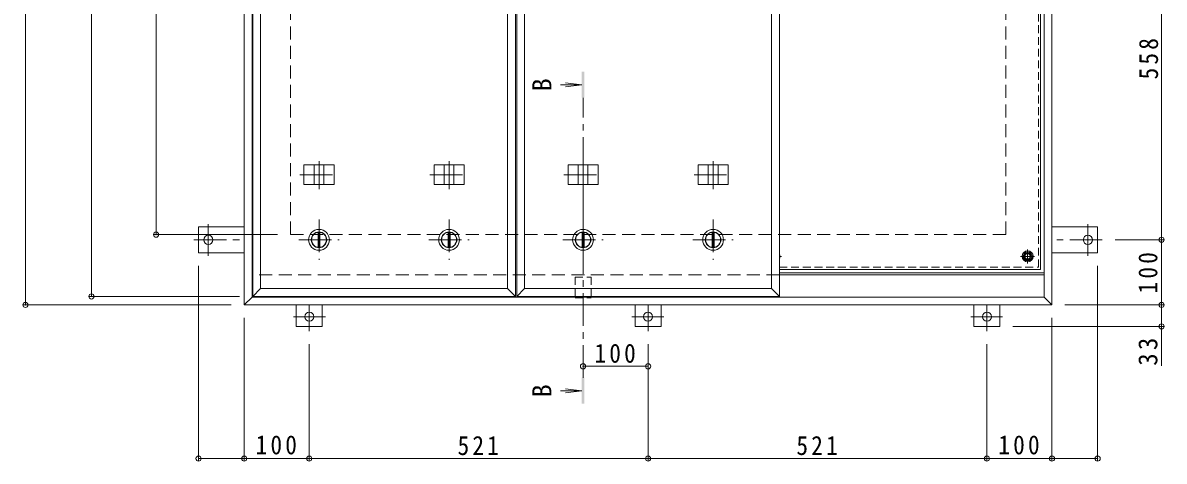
# Model space of a CAD drawing. Units: millimetres on the paper, enlarged 2 times, with parts at other scales. Extents: x -524 to 544, y -392 to 381.
# Drawn here: x -484.6 to -133.6, y -83.5 to 51.3 of the extents above; entities that cross this region are included whole.
import ezdxf
from ezdxf.enums import TextEntityAlignment as Align

# ---------------------------------------------------------------- set-up
doc = ezdxf.new("R2010")
doc.units = ezdxf.units.MM
doc.header["$LTSCALE"] = 2
doc.header["$PDMODE"] = 32
doc.header["$PDSIZE"] = 1.6
for name, pattern in [('CHAIN1', [8, 5, -1, 1, -1]), ('DASHED1', [1.8, 1.2, -0.6]), ('DASHED2', [3, 2, -1])]:
    doc.linetypes.add(name, pattern=pattern)
for name, color, linetype, lineweight in [('0-1_躯体', 2, 'DASHED2', 9), ('0-2_仕上', 4, 'Continuous', 9), ('0-3_建具', 4, 'Continuous', 9), ('0-5_寸法', 7, 'Continuous', 9), ('0-6_ハッチ', 6, 'Continuous', 9), ('0-7', 5, 'Continuous', 5), ('0-A', 3, 'CHAIN1', 9), ('0-B', 2, 'Continuous', 9), ('0-C', 2, 'Continuous', 9), ('0-E', 3, 'Continuous', 9), ('0-F', 7, 'Continuous', 9)]:
    doc.layers.add(name, color=color, linetype=linetype, lineweight=lineweight)
doc.styles.add('ＭＳ ゴシック', font='')
doc.styles.get('ＭＳ ゴシック').set_extended_font_data('MS Gothic')

msp = doc.modelspace()

# ---------------------------------------------------------------- linework, layer by layer
at = {"layer": '0-1_躯体'}
for p, q in [((-402.27, -13.815), (-402.27, 206.185)), ((-182.27, -13.815), (-182.27, 206.185)), ((-402.27, -13.815), (-182.27, -13.815)), ((-251.87, -26.215), (-414.07, -26.215))]:
    msp.add_line(p, q, dxfattribs=at)
at = {"layer": '0-1_躯体', "linetype": 'Continuous'}
msp.add_line((-170.47, -26.215), (-251.87, -26.215), dxfattribs=at)
at = {"layer": '0-2_仕上'}
for p, q in [((-413.87, -32.815), (-413.87, 225.185)), ((-333.07, -32.815), (-333.07, 225.185)), ((-332.67, -32.815), (-332.67, 225.185)), ((-251.87, -32.815), (-251.87, 225.185)), ((-411.47, -30.415), (-411.47, 222.785)), ((-335.47, -30.415), (-335.47, 222.785)), ((-330.27, -30.415), (-330.27, 222.785)), ((-254.27, -30.415), (-254.27, 222.785)), ((-312.67, 32.234), (-319.224, 32.234)), ((-312.67, 32.234), (-317.627, 32.886)), ((-312.67, 32.234), (-317.627, 31.581)), ((-312.67, -61.838), (-319.224, -61.838)), ((-312.67, -61.838), (-317.627, -61.185)), ((-312.67, -61.838), (-317.627, -62.49))]:
    msp.add_line(p, q, dxfattribs=at)
at = {"layer": '0-2_仕上', "linetype": 'CHAIN1'}
msp.add_line((-312.27, -57.838), (-312.27, 28.234), dxfattribs=at)
at = {"layer": '0-2_仕上'}
for points in [[(-411.47, -30.415), (-413.87, -32.815), (-333.07, -32.815)], [(-411.47, -30.415), (-335.47, -30.415), (-333.07, -32.815)], [(-330.27, -30.415), (-332.67, -32.815), (-251.87, -32.815)], [(-330.27, -30.415), (-254.27, -30.415), (-251.87, -32.815)]]:
    msp.add_lwpolyline(points, dxfattribs=at)
for points in [[(-311.87, 36.234), (-312.67, 36.234), (-311.87, 28.234), (-312.67, 28.234)], [(-312.67, -65.838), (-311.87, -65.838), (-312.67, -57.838), (-311.87, -57.838)]]:
    msp.add_solid(points, dxfattribs=at)
at = {"layer": '0-3_建具', "color": 2}
for p, q in [((-416.47, -35.415), (-416.47, 227.785)), ((-414.07, -33.015), (-414.07, 225.385)), ((-170.47, -33.015), (-170.47, 225.385)), ((-168.07, -35.415), (-168.07, 227.785)), ((-170.47, -26.215), (-251.87, -26.215)), ((-416.47, -35.415), (-414.07, -33.015)), ((-170.47, -33.015), (-414.07, -33.015)), ((-168.07, -35.415), (-170.47, -33.015)), ((-168.07, -35.415), (-416.47, -35.415))]:
    msp.add_line(p, q, dxfattribs=at)
at = {"layer": '0-3_建具'}
for p, q in [((-398.087, 1.585), (-398.087, 7.585)), ((-398.087, 7.585), (-388.852, 7.585)), ((-394.97, 1.585), (-394.97, 7.585)), ((-391.97, 1.585), (-391.97, 7.585)), ((-388.852, 1.585), (-388.852, 7.585)), ((-358.087, 1.585), (-358.087, 7.585)), ((-358.087, 7.585), (-348.852, 7.585)), ((-354.97, 1.585), (-354.97, 7.585)), ((-351.97, 1.585), (-351.97, 7.585)), ((-348.852, 1.585), (-348.852, 7.585)), ((-316.887, 1.585), (-316.887, 7.585)), ((-316.887, 7.585), (-307.652, 7.585)), ((-313.77, 1.585), (-313.77, 7.585)), ((-310.77, 1.585), (-310.77, 7.585)), ((-307.652, 1.585), (-307.652, 7.585)), ((-276.887, 1.585), (-276.887, 7.585)), ((-276.887, 7.585), (-267.652, 7.585)), ((-273.77, 1.585), (-273.77, 7.585)), ((-270.77, 1.585), (-270.77, 7.585)), ((-267.652, 1.585), (-267.652, 7.585)), ((-398.087, 1.585), (-388.852, 1.585)), ((-358.087, 1.585), (-348.852, 1.585)), ((-316.887, 1.585), (-307.652, 1.585)), ((-276.887, 1.585), (-267.652, 1.585))]:
    msp.add_line(p, q, dxfattribs=at)
at = {"layer": '0-3_建具', "linetype": 'CHAIN1'}
for p, q in [((-393.47, 0.161), (-393.47, 8.809)), ((-353.47, 0.161), (-353.47, 8.809)), ((-312.27, 0.161), (-312.27, 8.809)), ((-272.27, 0.161), (-272.27, 8.809)), ((-399.351, 4.585), (-387.588, 4.585)), ((-359.351, 4.585), (-347.588, 4.585)), ((-318.151, 4.585), (-306.388, 4.585)), ((-278.151, 4.585), (-266.388, 4.585))]:
    msp.add_line(p, q, dxfattribs=at)
at = {"layer": '0-5_寸法'}
msp.add_line((-134.365, -42.055), (-134.365, -54.125), dxfattribs=at)
at = {"layer": '0-5_寸法', "linetype": 'DASHED1'}
for points in [[(-314.73, -26.855), (-309.81, -26.855), (-309.81, -33.255)], [(-314.73, -26.855), (-314.73, -33.255), (-309.81, -33.255)]]:
    msp.add_lwpolyline(points, dxfattribs=at)
at = {"layer": '0-6_ハッチ'}
for p, q in [((-251.87, -25.615), (-170.47, -25.615)), ((-251.87, -26.215), (-170.47, -26.215))]:
    msp.add_line(p, q, dxfattribs=at)
at = {"layer": '0-7'}
for radius in [1, 0.838]:
    msp.add_circle((-175.57, -20.515), radius, dxfattribs=at)
at = {"layer": '0-A', "linetype": 'DASHED1'}
for p in [(-172.21, 100.935), (-251.87, -23.875)]:
    msp.add_line(p, (-172.21, -23.875), dxfattribs=at)
at = {"layer": '0-A', "linetype": 'Continuous'}
for q in [(-171.57, 100.687), (-251.87, -24.515)]:
    msp.add_line((-171.57, -24.515), q, dxfattribs=at)
at = {"layer": '0-A'}
for p, q in [((-251.234, -20.515), (-251.87, -20.515)), ((-173.434, -20.515), (-177.705, -20.515)), ((-175.57, -22.651), (-175.57, -18.379))]:
    msp.add_line(p, q, dxfattribs=at)
at = {"layer": '0-B'}
for p, q in [((-177.07, -20.515), (-176.319, -19.215)), ((-176.319, -19.215), (-174.82, -19.215)), ((-174.07, -20.515), (-174.82, -19.215)), ((-174.07, -20.515), (-174.82, -21.815))]:
    msp.add_line(p, q, dxfattribs=at)
msp.add_lwpolyline([(-177.07, -20.515), (-176.319, -21.815), (-174.82, -21.815)], dxfattribs=at)
for radius in [1.7, 1.3]:
    msp.add_circle((-175.57, -20.515), radius, dxfattribs=at)
msp.add_arc((-253.37, -20.515), 1.7, 331.92922, 28.07078, dxfattribs=at)
at = {"layer": '0-C', "linetype": 'CHAIN1'}
for p, q in [((-393.47, -9.215), (-393.47, -21.615)), ((-353.47, -9.215), (-353.47, -21.615)), ((-312.27, -9.215), (-312.27, -21.615)), ((-272.27, -9.215), (-272.27, -21.615)), ((-399.67, -15.415), (-387.27, -15.415)), ((-359.67, -15.415), (-347.27, -15.415)), ((-318.47, -15.415), (-306.07, -15.415)), ((-278.47, -15.415), (-266.07, -15.415))]:
    msp.add_line(p, q, dxfattribs=at)
at = {"layer": '0-C'}
for p, q in [((-393.77, -17.696), (-393.77, -13.135)), ((-393.17, -17.696), (-393.17, -13.135)), ((-353.77, -17.696), (-353.77, -13.135)), ((-353.17, -17.696), (-353.17, -13.135)), ((-312.57, -17.696), (-312.57, -13.135)), ((-311.97, -17.696), (-311.97, -13.135)), ((-272.57, -17.696), (-272.57, -13.135)), ((-271.97, -17.696), (-271.97, -13.135))]:
    msp.add_line(p, q, dxfattribs=at)
for centre, radius in [((-393.47, -15.415), 3.2), ((-393.47, -15.415), 2.4), ((-393.47, -15.415), 2.3), ((-353.47, -15.415), 3.2), ((-353.47, -15.415), 2.4), ((-353.47, -15.415), 2.3), ((-312.27, -15.415), 3.2), ((-312.27, -15.415), 2.4), ((-312.27, -15.415), 2.3), ((-272.27, -15.415), 3.2), ((-272.27, -15.415), 2.4), ((-272.27, -15.415), 2.3)]:
    msp.add_circle(centre, radius, dxfattribs=at)
at = {"layer": '0-E'}
for p, q in [((-430.51, -19.415), (-430.51, -11.415)), ((-416.47, -11.415), (-430.51, -11.415)), ((-168.07, -11.415), (-154.029, -11.415)), ((-154.029, -19.415), (-154.029, -11.415)), ((-416.47, -19.415), (-430.51, -19.415)), ((-168.07, -19.415), (-154.029, -19.415)), ((-400.47, -35.415), (-400.47, -42.055)), ((-392.47, -35.415), (-392.47, -42.055)), ((-296.27, -35.415), (-296.27, -42.055)), ((-288.27, -35.415), (-288.27, -42.055)), ((-192.07, -35.415), (-192.07, -42.055)), ((-184.07, -35.415), (-184.07, -42.055)), ((-392.47, -42.055), (-400.47, -42.055)), ((-296.27, -42.055), (-288.27, -42.055)), ((-192.07, -42.055), (-184.07, -42.055))]:
    msp.add_line(p, q, dxfattribs=at)
at = {"layer": '0-E', "linetype": 'CHAIN1'}
for p, q in [((-427.51, -20.383), (-427.51, -10.606)), ((-157.03, -20.383), (-157.03, -10.606)), ((-431.941, -15.415), (-416.47, -15.415)), ((-152.598, -15.415), (-168.07, -15.415)), ((-396.47, -43.487), (-396.47, -35.455)), ((-292.27, -43.487), (-292.27, -35.455)), ((-188.07, -43.487), (-188.07, -35.455)), ((-391.502, -39.055), (-401.279, -39.055)), ((-297.238, -39.055), (-287.46, -39.055)), ((-193.038, -39.055), (-183.26, -39.055))]:
    msp.add_line(p, q, dxfattribs=at)
at = {"layer": '0-E'}
for centre in [(-427.51, -15.415), (-157.03, -15.415), (-396.47, -39.055), (-292.27, -39.055), (-188.07, -39.055)]:
    msp.add_circle(centre, 1.4, dxfattribs=at)
at = {"layer": '0-F'}
for p, q in [((-483.75, 227.785), (-483.75, -35.415)), ((-463.461, -32.815), (-463.461, 225.185)), ((-443.571, -13.815), (-443.571, 206.185)), ((-134.365, -15.415), (-134.365, 96.185)), ((-444.171, -13.815), (-406.27, -13.815)), ((-133.765, -15.415), (-148.598, -15.415)), ((-134.365, -15.415), (-134.365, -35.415)), ((-430.51, -83.267), (-430.51, -23.415)), ((-154.029, -83.267), (-154.029, -23.415)), ((-464.061, -32.815), (-417.87, -32.815)), ((-484.35, -35.415), (-420.47, -35.415)), ((-133.765, -35.415), (-164.07, -35.415)), ((-134.365, -35.415), (-134.365, -42.055)), ((-416.47, -83.267), (-416.47, -39.415)), ((-133.765, -42.055), (-180.07, -42.055)), ((-168.07, -83.267), (-168.07, -39.415)), ((-396.47, -83.267), (-396.47, -47.487)), ((-292.27, -83.267), (-292.27, -47.487)), ((-188.07, -83.267), (-188.07, -47.487)), ((-292.27, -54.305), (-312.27, -54.305)), ((-430.51, -82.667), (-416.47, -82.667)), ((-416.47, -82.667), (-396.47, -82.667)), ((-396.47, -82.667), (-292.27, -82.667)), ((-292.27, -82.667), (-188.07, -82.667)), ((-188.07, -82.667), (-168.07, -82.667)), ((-168.07, -82.667), (-154.029, -82.667))]:
    msp.add_line(p, q, dxfattribs=at)
for p in [(-443.571, -13.815), (-134.365, -15.415), (-483.75, -35.415), (-463.461, -32.815), (-134.365, -35.415), (-134.365, -42.055), (-312.27, -54.305), (-292.27, -54.305), (-430.51, -82.667), (-416.47, -82.667), (-396.47, -82.667), (-292.27, -82.667), (-188.07, -82.667), (-168.07, -82.667), (-154.029, -82.667)]:
    msp.add_point(p, dxfattribs=at)

# ---------------------------------------------------------------- texts
at = {"layer": '0-5_寸法', "color": 2, "style": 'ＭＳ ゴシック'}
for p in [(-320.243, 30.234), (-320.243, -63.838)]:
    msp.add_text('B', height=5.865, rotation=90, dxfattribs=at).set_placement(p, align=Align.BOTTOM_LEFT)
at = {"layer": '0-F', "color": 2, "char_height": 5.865, "attachment_point": 7, "rotation": 90, "style": 'ＭＳ ゴシック'}
for s, insert in [('\\T1.27;\\W0.9;558', (-135.365, 33.885)), ('\\T1.27;\\W0.9;100', (-135.565, -31.915)), ('\\T1.27;\\W0.95;33', (-135.565, -54.125))]:
    msp.add_mtext(s, dxfattribs=dict(at, insert=insert))
at = {"layer": '0-F', "color": 2, "char_height": 5.865, "attachment_point": 7, "style": 'ＭＳ ゴシック'}
for s, insert in [('\\T1.27;\\W0.9;100', (-308.77, -53.305)), ('\\T1.27;\\W0.9;100', (-412.97, -81.467)), ('\\T1.27;\\W0.9;521', (-350.87, -81.667)), ('\\T1.27;\\W0.9;521', (-246.67, -81.667)), ('\\T1.27;\\W0.9;100', (-184.57, -81.467))]:
    msp.add_mtext(s, dxfattribs=dict(at, insert=insert))

doc.saveas('drawing.dxf')
